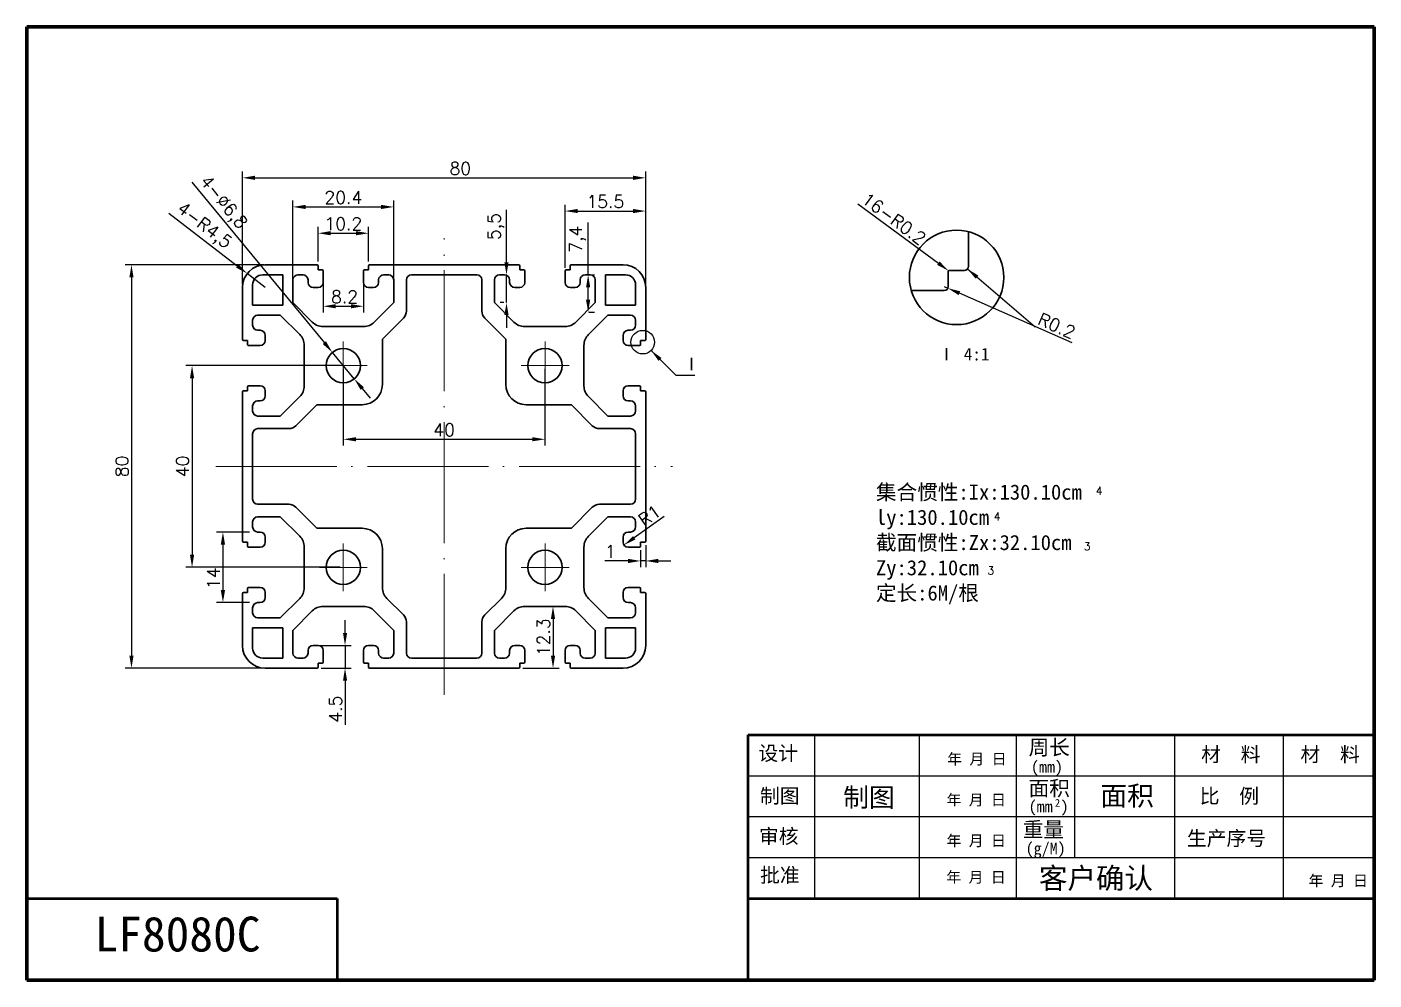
# Model space of a CAD drawing. Header units: millimetres. Extents: x 667 to 3290, y 428 to 2286.
# Drawn here: x 667.4 to 934.7, y 810.7 to 999.7 of the extents above; entities that cross this region are included whole.
import ezdxf

# ---------------------------------------------------------------- set-up
doc = ezdxf.new("R2010")
doc.units = ezdxf.units.MM
doc.linetypes.add('ACAD_ISO04W100', pattern=[30, 24, -3, 0, -3])
for name, color, linetype, lineweight in [('biaozhu', 7, 'Continuous', 15), ('shixian', 7, 'Continuous', 30), ('zhongxinxian', 240, 'ACAD_ISO04W100', 15), ('实体1', 5, 'Continuous', 50)]:
    doc.layers.add(name, color=color, linetype=linetype, lineweight=lineweight)
doc.layers.add('细线', color=100, linetype='Continuous')
doc.styles.get("Standard").update_dxf_attribs({"font": 'txt', "bigfont": 'gbcbig.shx'})
doc.styles.add('宋体', font='', dxfattribs={"height": 2.5})
doc.styles.add('文字', font='')
doc.styles.get('宋体').set_extended_font_data('SimSun')
doc.styles.get('文字').set_extended_font_data('KaiTi_GB2312')
doc.dimstyles.new('ISO-25', dxfattribs={"dimtxt": 2.5, "dimasz": 2.5, "dimexe": 1.25, "dimexo": 0.625, "dimtad": 1, "dimtxsty": 'Standard', "dimcen": 2.5, "dimadec": 0, "dimazin": 0, "dimtfac": 1, "dimtmove": 0, "dimatfit": 3, "dimfxl": 1, "dimarcsym": 0})
doc.dimstyles.new('副本', dxfattribs={"dimtxt": 2.5, "dimasz": 2.5, "dimexe": 1.25, "dimexo": 0.625, "dimtad": 1, "dimdec": 1, "dimtxsty": 'Standard', "dimcen": 2.5, "dimadec": 0, "dimazin": 0, "dimtfac": 1, "dimtdec": 1, "dimtmove": 0, "dimatfit": 3, "dimfxl": 1, "dimarcsym": 0})

# ---------------------------------------------------------------- blocks, each defined once
blk = doc.blocks.new('*D717')
at = {"layer": 'biaozhu', "color": 0, "lineweight": -2, "transparency": 16777216}
for p, q in [((700.08, 968.9), (726.37, 937.09)), ((732.3, 929.93), (727.96, 935.17)), ((733.89, 928), (735.48, 926.07))]:
    blk.add_line(p, q, dxfattribs=at)
at = {"layer": 'biaozhu', "color": 0, "transparency": 16777216}
for points in [[(726.69, 937.36), (726.05, 936.83), (727.96, 935.17)], [(734.21, 928.27), (733.57, 927.73), (732.3, 929.93)]]:
    blk.add_solid(points, dxfattribs=at)
at = {"layer": 'DEFPOINTS', "color": 0, "transparency": 16777216}
for p in [(727.96, 935.17), (732.3, 929.93)]:
    blk.add_point(p, dxfattribs=at)
at = {"layer": 'biaozhu', "color": 0, "lineweight": -3, "transparency": 16777216, "insert": (706.2, 964.77), "char_height": 2.5, "attachment_point": 5, "rotation": 309.5793}
blk.add_mtext('4-∅6,8', dxfattribs=at)
blk = doc.blocks.new('*D718')
at = {"layer": 'biaozhu', "color": 0, "lineweight": -2, "transparency": 16777216}
for p, q in [((726.13, 950.92), (726.13, 943.07)), ((734.13, 950.92), (734.13, 943.07)), ((728.63, 944.32), (731.63, 944.32))]:
    blk.add_line(p, q, dxfattribs=at)
at = {"layer": 'biaozhu', "color": 0, "transparency": 16777216}
for points in [[(728.63, 944.74), (728.63, 943.91), (726.13, 944.32)], [(731.63, 944.74), (731.63, 943.91), (734.13, 944.32)]]:
    blk.add_solid(points, dxfattribs=at)
at = {"layer": 'DEFPOINTS', "color": 0, "transparency": 16777216}
for p in [(726.13, 951.55), (734.13, 951.55), (734.13, 944.32)]:
    blk.add_point(p, dxfattribs=at)
at = {"layer": 'biaozhu', "color": 0, "lineweight": -3, "transparency": 16777216, "insert": (730.38, 946.2), "char_height": 2.5, "attachment_point": 5}
blk.add_mtext('8.2', dxfattribs=at)
blk = doc.blocks.new('*D719')
at = {"layer": 'biaozhu', "color": 0, "lineweight": -2, "transparency": 16777216}
for p, q in [((725.13, 953.17), (725.13, 960.05)), ((735.13, 953.17), (735.13, 960.05)), ((727.63, 958.8), (732.63, 958.8))]:
    blk.add_line(p, q, dxfattribs=at)
at = {"layer": 'biaozhu', "color": 0, "transparency": 16777216}
for points in [[(727.63, 959.22), (727.63, 958.39), (725.13, 958.8)], [(732.63, 959.22), (732.63, 958.39), (735.13, 958.8)]]:
    blk.add_solid(points, dxfattribs=at)
at = {"layer": 'DEFPOINTS', "color": 0, "transparency": 16777216}
for p in [(735.13, 958.8), (725.13, 952.55), (735.13, 952.55)]:
    blk.add_point(p, dxfattribs=at)
at = {"layer": 'biaozhu', "color": 0, "lineweight": -3, "transparency": 16777216, "insert": (730.13, 960.68), "char_height": 2.5, "attachment_point": 5}
blk.add_mtext('10.2', dxfattribs=at)
blk = doc.blocks.new('*D720')
at = {"layer": 'biaozhu', "color": 0, "lineweight": -2, "transparency": 16777216}
for p, q in [((710.13, 948.67), (710.13, 971.04)), ((790.13, 948.67), (790.13, 971.04)), ((712.63, 969.79), (787.63, 969.79))]:
    blk.add_line(p, q, dxfattribs=at)
at = {"layer": 'biaozhu', "color": 0, "transparency": 16777216}
for points in [[(712.63, 970.21), (712.63, 969.37), (710.13, 969.79)], [(787.63, 970.21), (787.63, 969.37), (790.13, 969.79)]]:
    blk.add_solid(points, dxfattribs=at)
at = {"layer": 'DEFPOINTS', "color": 0, "transparency": 16777216}
for p in [(790.13, 969.79), (710.13, 948.05), (790.13, 948.05)]:
    blk.add_point(p, dxfattribs=at)
at = {"layer": 'biaozhu', "color": 0, "lineweight": -3, "transparency": 16777216, "insert": (753.35, 971.66), "char_height": 2.5, "attachment_point": 5}
blk.add_mtext('80', dxfattribs=at)
blk = doc.blocks.new('*D721')
at = {"layer": 'biaozhu', "color": 0, "lineweight": -2, "transparency": 16777216}
for p, q in [((714.4, 952.55), (686.85, 952.55)), ((688.1, 950.05), (688.1, 875.05)), ((714.01, 872.55), (686.85, 872.55))]:
    blk.add_line(p, q, dxfattribs=at)
at = {"layer": 'biaozhu', "color": 0, "transparency": 16777216}
for points in [[(687.68, 950.05), (688.51, 950.05), (688.1, 952.55)], [(687.68, 875.05), (688.51, 875.05), (688.1, 872.55)]]:
    blk.add_solid(points, dxfattribs=at)
at = {"layer": 'DEFPOINTS', "color": 0, "transparency": 16777216}
for p in [(715.02, 952.55), (688.1, 872.55), (714.63, 872.55)]:
    blk.add_point(p, dxfattribs=at)
at = {"layer": 'biaozhu', "color": 0, "lineweight": -3, "transparency": 16777216, "insert": (686.22, 912.55), "char_height": 2.5, "attachment_point": 5, "rotation": 90}
blk.add_mtext('80', dxfattribs=at)
blk = doc.blocks.new('*D722')
at = {"layer": 'biaozhu', "color": 0, "lineweight": -2, "transparency": 16777216}
for p, q in [((695.51, 962.81), (709.09, 952.33)), ((714.63, 948.05), (711.07, 950.8))]:
    blk.add_line(p, q, dxfattribs=at)
at = {"layer": 'biaozhu', "color": 0, "transparency": 16777216}
blk.add_solid([(709.35, 952.66), (708.84, 952), (711.07, 950.8)], dxfattribs=at)
at = {"layer": 'DEFPOINTS', "color": 0, "transparency": 16777216}
for p in [(711.07, 950.8), (714.63, 948.05)]:
    blk.add_point(p, dxfattribs=at)
at = {"layer": 'biaozhu', "color": 0, "lineweight": -3, "transparency": 16777216, "insert": (702.39, 960.13), "char_height": 2.5, "attachment_point": 5, "rotation": 322.3223}
blk.add_mtext('4-R4,5', dxfattribs=at)
blk = doc.blocks.new('*D723')
at = {"layer": 'biaozhu', "color": 0, "lineweight": -2, "transparency": 16777216}
for p, q in [((720.13, 949.17), (720.13, 965.27)), ((740.13, 949.17), (740.13, 965.27)), ((722.63, 964.02), (737.63, 964.02))]:
    blk.add_line(p, q, dxfattribs=at)
at = {"layer": 'biaozhu', "color": 0, "transparency": 16777216}
for points in [[(722.63, 964.43), (722.63, 963.6), (720.13, 964.02)], [(737.63, 964.43), (737.63, 963.6), (740.13, 964.02)]]:
    blk.add_solid(points, dxfattribs=at)
at = {"layer": 'DEFPOINTS', "color": 0, "transparency": 16777216}
for p in [(740.13, 964.02), (720.13, 948.55), (740.13, 948.55)]:
    blk.add_point(p, dxfattribs=at)
at = {"layer": 'biaozhu', "color": 0, "lineweight": -3, "transparency": 16777216, "insert": (730.13, 965.89), "char_height": 2.5, "attachment_point": 5}
blk.add_mtext('20.4', dxfattribs=at)
blk = doc.blocks.new('*D724')
at = {"layer": 'biaozhu', "color": 0, "lineweight": -2, "transparency": 16777216}
for p, q in [((729.51, 932.55), (698.87, 932.55)), ((700.12, 930.05), (700.12, 895.05)), ((729.51, 892.55), (698.87, 892.55))]:
    blk.add_line(p, q, dxfattribs=at)
at = {"layer": 'biaozhu', "color": 0, "transparency": 16777216}
for points in [[(699.7, 930.05), (700.53, 930.05), (700.12, 932.55)], [(699.7, 895.05), (700.53, 895.05), (700.12, 892.55)]]:
    blk.add_solid(points, dxfattribs=at)
at = {"layer": 'DEFPOINTS', "color": 0, "transparency": 16777216}
for p in [(730.13, 932.55), (700.12, 892.55), (730.13, 892.55)]:
    blk.add_point(p, dxfattribs=at)
at = {"layer": 'biaozhu', "color": 0, "lineweight": -3, "transparency": 16777216, "insert": (698.24, 912.55), "char_height": 2.5, "attachment_point": 5, "rotation": 90}
blk.add_mtext('40', dxfattribs=at)
blk = doc.blocks.new('*D725')
at = {"layer": 'biaozhu', "color": 0, "lineweight": -2, "transparency": 16777216}
for p, q in [((762.51, 953.05), (762.51, 963.46)), ((762.01, 950.55), (761.26, 950.55)), ((762.51, 945.06), (762.51, 950.55)), ((762.01, 945.06), (761.26, 945.06)), ((762.51, 942.56), (762.51, 940.06))]:
    blk.add_line(p, q, dxfattribs=at)
at = {"layer": 'biaozhu', "color": 0, "transparency": 16777216}
for points in [[(762.09, 953.05), (762.92, 953.05), (762.51, 950.55)], [(762.09, 942.56), (762.92, 942.56), (762.51, 945.06)]]:
    blk.add_solid(points, dxfattribs=at)
at = {"layer": 'DEFPOINTS', "color": 0, "transparency": 16777216}
for p in [(762.63, 950.55), (762.51, 945.06), (762.63, 945.06)]:
    blk.add_point(p, dxfattribs=at)
at = {"layer": 'biaozhu', "color": 0, "lineweight": -3, "transparency": 16777216, "insert": (760.42, 960.13), "char_height": 2.5, "attachment_point": 5, "rotation": 90}
blk.add_mtext('5,5', dxfattribs=at)
blk = doc.blocks.new('*D726')
at = {"layer": 'biaozhu', "color": 0, "lineweight": -2, "transparency": 16777216}
for p, q in [((778.71, 950.55), (778.71, 960.96)), ((778.26, 950.55), (779.96, 950.55)), ((778.71, 945.62), (778.71, 948.05)), ((778.83, 943.12), (779.96, 943.12))]:
    blk.add_line(p, q, dxfattribs=at)
at = {"layer": 'biaozhu', "color": 0, "transparency": 16777216}
for points in [[(778.29, 948.05), (779.12, 948.05), (778.71, 950.55)], [(778.29, 945.62), (779.12, 945.62), (778.71, 943.12)]]:
    blk.add_solid(points, dxfattribs=at)
at = {"layer": 'DEFPOINTS', "color": 0, "transparency": 16777216}
for p in [(777.63, 950.55), (778.21, 943.12), (778.71, 943.12)]:
    blk.add_point(p, dxfattribs=at)
at = {"layer": 'biaozhu', "color": 0, "lineweight": -3, "transparency": 16777216, "insert": (776.62, 957.63), "char_height": 2.5, "attachment_point": 5, "rotation": 90}
blk.add_mtext('7,4', dxfattribs=at)
blk = doc.blocks.new('*D727')
at = {"layer": 'biaozhu', "color": 0, "lineweight": -2, "transparency": 16777216}
for p, q in [((730.13, 931.92), (730.13, 916.69)), ((770.13, 931.92), (770.13, 916.69)), ((732.63, 917.94), (767.63, 917.94))]:
    blk.add_line(p, q, dxfattribs=at)
at = {"layer": 'biaozhu', "color": 0, "transparency": 16777216}
for points in [[(732.63, 918.36), (732.63, 917.53), (730.13, 917.94)], [(767.63, 918.36), (767.63, 917.53), (770.13, 917.94)]]:
    blk.add_solid(points, dxfattribs=at)
at = {"layer": 'DEFPOINTS', "color": 0, "transparency": 16777216}
for p in [(730.13, 932.55), (770.13, 932.55), (770.13, 917.94)]:
    blk.add_point(p, dxfattribs=at)
at = {"layer": 'biaozhu', "color": 0, "lineweight": -3, "transparency": 16777216, "insert": (750.13, 919.82), "char_height": 2.5, "attachment_point": 5}
blk.add_mtext('40', dxfattribs=at)
blk = doc.blocks.new('*D728')
at = {"layer": 'biaozhu', "color": 0, "lineweight": -2, "transparency": 16777216}
for p, q in [((770.76, 884.8), (772.99, 884.8)), ((771.74, 882.3), (771.74, 875.05)), ((765.76, 872.55), (772.99, 872.55))]:
    blk.add_line(p, q, dxfattribs=at)
at = {"layer": 'biaozhu', "color": 0, "transparency": 16777216}
for points in [[(771.32, 882.3), (772.16, 882.3), (771.74, 884.8)], [(771.32, 875.05), (772.16, 875.05), (771.74, 872.55)]]:
    blk.add_solid(points, dxfattribs=at)
at = {"layer": 'DEFPOINTS', "color": 0, "transparency": 16777216}
for p in [(770.13, 884.8), (765.13, 872.55), (771.74, 872.55)]:
    blk.add_point(p, dxfattribs=at)
at = {"layer": 'biaozhu', "color": 0, "lineweight": -3, "transparency": 16777216, "insert": (769.86, 878.67), "char_height": 2.5, "attachment_point": 5, "rotation": 90}
blk.add_mtext('12.3', dxfattribs=at)
blk = doc.blocks.new('*D729')
at = {"layer": 'biaozhu', "color": 0, "lineweight": -2, "transparency": 16777216}
for p, q in [((730.47, 879.55), (730.47, 882.05)), ((724.76, 877.05), (731.72, 877.05)), ((730.47, 877.05), (730.47, 872.55)), ((725.76, 872.55), (731.72, 872.55)), ((730.47, 870.05), (730.47, 861.3))]:
    blk.add_line(p, q, dxfattribs=at)
at = {"layer": 'biaozhu', "color": 0, "transparency": 16777216}
for points in [[(730.06, 879.55), (730.89, 879.55), (730.47, 877.05)], [(730.06, 870.05), (730.89, 870.05), (730.47, 872.55)]]:
    blk.add_solid(points, dxfattribs=at)
at = {"layer": 'DEFPOINTS', "color": 0, "transparency": 16777216}
for p in [(724.13, 877.05), (725.13, 872.55), (730.47, 872.55)]:
    blk.add_point(p, dxfattribs=at)
at = {"layer": 'biaozhu', "color": 0, "lineweight": -3, "transparency": 16777216, "insert": (728.6, 864.42), "char_height": 2.5, "attachment_point": 5, "rotation": 90}
blk.add_mtext('4.5', dxfattribs=at)
blk = doc.blocks.new('*D730')
at = {"layer": 'biaozhu', "color": 0, "lineweight": -2, "transparency": 16777216}
for p, q in [((789.13, 895.92), (789.13, 892.57)), ((790.13, 896.92), (790.13, 892.57)), ((786.63, 893.82), (782.05, 893.82)), ((790.13, 893.82), (789.13, 893.82)), ((792.63, 893.82), (795.13, 893.82))]:
    blk.add_line(p, q, dxfattribs=at)
at = {"layer": 'biaozhu', "color": 0, "transparency": 16777216}
for points in [[(786.63, 894.23), (786.63, 893.4), (789.13, 893.82)], [(792.63, 894.23), (792.63, 893.4), (790.13, 893.82)]]:
    blk.add_solid(points, dxfattribs=at)
at = {"layer": 'DEFPOINTS', "color": 0, "transparency": 16777216}
for p in [(789.13, 896.55), (790.13, 897.55), (789.13, 893.82)]:
    blk.add_point(p, dxfattribs=at)
at = {"layer": 'biaozhu', "color": 0, "lineweight": -3, "transparency": 16777216, "insert": (783.09, 895.69), "char_height": 2.5, "attachment_point": 5}
blk.add_mtext('1', dxfattribs=at)
blk = doc.blocks.new('*D731')
at = {"layer": 'biaozhu', "color": 0, "lineweight": -2, "transparency": 16777216}
for p, q in [((711.51, 899.55), (704.99, 899.55)), ((706.24, 897.05), (706.24, 888.05)), ((711.51, 885.55), (704.99, 885.55))]:
    blk.add_line(p, q, dxfattribs=at)
at = {"layer": 'biaozhu', "color": 0, "transparency": 16777216}
for points in [[(705.82, 897.05), (706.66, 897.05), (706.24, 899.55)], [(705.82, 888.05), (706.66, 888.05), (706.24, 885.55)]]:
    blk.add_solid(points, dxfattribs=at)
at = {"layer": 'DEFPOINTS', "color": 0, "transparency": 16777216}
for p in [(712.13, 899.55), (706.24, 885.55), (712.13, 885.55)]:
    blk.add_point(p, dxfattribs=at)
at = {"layer": 'biaozhu', "color": 0, "lineweight": -3, "transparency": 16777216, "insert": (704.37, 890.39), "char_height": 2.5, "attachment_point": 5, "rotation": 90}
blk.add_mtext('14', dxfattribs=at)
blk = doc.blocks.new('*D904')
at = {"layer": 'biaozhu', "color": 0, "lineweight": -2, "transparency": 16777216}
for p, q in [((849.36, 948.23), (850.09, 947.91)), ((874.73, 937.05), (852.38, 946.9))]:
    blk.add_line(p, q, dxfattribs=at)
at = {"layer": 'biaozhu', "color": 0, "transparency": 16777216}
blk.add_solid([(852.55, 947.28), (852.21, 946.52), (850.09, 947.91)], dxfattribs=at)
at = {"layer": 'DEFPOINTS', "color": 0, "transparency": 16777216}
for p in [(849.36, 948.23), (850.09, 947.91)]:
    blk.add_point(p, dxfattribs=at)
at = {"layer": 'biaozhu', "color": 0, "transparency": 16777216, "insert": (871.68, 940.45), "char_height": 2.5, "attachment_point": 5, "rotation": 336.222}
blk.add_mtext('R0.2', dxfattribs=at)
blk = doc.blocks.new('*D732')
at = {"layer": 'biaozhu', "color": 0, "lineweight": -2, "transparency": 16777216}
for p, q in [((832.22, 964.65), (848.2, 952.85)), ((850.29, 951.31), (850.21, 951.37))]:
    blk.add_line(p, q, dxfattribs=at)
at = {"layer": 'biaozhu', "color": 0, "transparency": 16777216}
blk.add_solid([(848.45, 953.19), (847.96, 952.52), (850.21, 951.37)], dxfattribs=at)
at = {"layer": 'DEFPOINTS', "color": 0, "transparency": 16777216}
for p in [(850.21, 951.37), (850.29, 951.31)]:
    blk.add_point(p, dxfattribs=at)
at = {"layer": 'biaozhu', "color": 0, "transparency": 16777216, "insert": (839.37, 961.7), "char_height": 2.5, "attachment_point": 5, "rotation": 323.5743}
blk.add_mtext('16-R0.2', dxfattribs=at)
blk = doc.blocks.new('*D905')
at = {"layer": 'biaozhu', "color": 0, "lineweight": -2, "transparency": 16777216}
blk.add_line((793.82, 902.6), (787.86, 898.41), dxfattribs=at)
at = {"layer": 'biaozhu', "color": 0, "transparency": 16777216}
blk.add_solid([(787.62, 898.75), (788.1, 898.07), (785.81, 896.97)], dxfattribs=at)
at = {"layer": 'DEFPOINTS', "color": 0, "transparency": 16777216}
for p in [(785.81, 896.97), (786.63, 897.55)]:
    blk.add_point(p, dxfattribs=at)
at = {"layer": 'biaozhu', "color": 0, "transparency": 16777216, "insert": (790.87, 902.82), "char_height": 2.5, "attachment_point": 5, "rotation": 35.1193}
blk.add_mtext('R1', dxfattribs=at)
blk = doc.blocks.new('*D906')
at = {"layer": 'biaozhu', "color": 0, "lineweight": -2, "transparency": 16777216}
for p, q in [((774.13, 951.97), (774.13, 964.45)), ((776.63, 963.2), (787.63, 963.2)), ((790.13, 948.67), (790.13, 964.45))]:
    blk.add_line(p, q, dxfattribs=at)
at = {"layer": 'biaozhu', "color": 0, "transparency": 16777216}
for points in [[(776.63, 963.62), (776.63, 962.79), (774.13, 963.2)], [(787.63, 963.62), (787.63, 962.79), (790.13, 963.2)]]:
    blk.add_solid(points, dxfattribs=at)
at = {"layer": 'DEFPOINTS', "color": 0, "transparency": 16777216}
for p in [(790.13, 963.2), (774.13, 951.35), (790.13, 948.05)]:
    blk.add_point(p, dxfattribs=at)
at = {"layer": 'biaozhu', "color": 0, "lineweight": -3, "transparency": 16777216, "insert": (782.13, 965.08), "char_height": 2.5, "attachment_point": 5}
blk.add_mtext('15.5', dxfattribs=at)

msp = doc.modelspace()

# ---------------------------------------------------------------- linework, layer by layer
at = {"layer": 'shixian', "color": 7}
for p, q in [((854.162, 959.114), (854.162, 952.231)), ((724.931, 952.547), (714.631, 952.547)), ((725.131, 951.547), (725.131, 952.347)), ((735.131, 951.547), (735.131, 952.347)), ((764.931, 952.547), (735.331, 952.547)), ((765.131, 951.547), (765.131, 952.347)), ((775.131, 951.547), (775.131, 952.347)), ((775.331, 952.547), (785.631, 952.547)), ((714.131, 950.547), (718.131, 950.547)), ((718.131, 950.547), (718.131, 944.547)), ((720.131, 945.061), (720.131, 949.547)), ((721.131, 950.547), (722.131, 950.547)), ((723.131, 949.547), (723.131, 949.047)), ((725.931, 951.547), (725.131, 951.547)), ((726.131, 949.047), (726.131, 951.347)), ((734.131, 951.347), (734.131, 949.047)), ((734.331, 951.547), (735.131, 951.547)), ((737.131, 949.047), (737.131, 949.547)), ((738.131, 950.547), (739.131, 950.547)), ((740.131, 949.547), (740.131, 945.061)), ((742.645, 943.38), (742.645, 949.547)), ((743.645, 950.547), (756.618, 950.547)), ((757.618, 949.547), (757.618, 943.38)), ((760.131, 949.547), (760.131, 945.061)), ((762.131, 950.547), (761.131, 950.547)), ((763.131, 949.047), (763.131, 949.547)), ((765.931, 951.547), (765.131, 951.547)), ((766.131, 951.347), (766.131, 949.047)), ((774.131, 949.047), (774.131, 951.347)), ((774.331, 951.547), (775.131, 951.547)), ((777.131, 949.547), (777.131, 949.047)), ((779.131, 950.547), (778.131, 950.547)), ((780.131, 945.061), (780.131, 949.547)), ((782.131, 944.547), (782.131, 950.547)), ((782.131, 950.547), (786.131, 950.547)), ((850.162, 951.231), (850.162, 948.231)), ((853.362, 951.431), (850.362, 951.431)), ((710.131, 948.047), (710.131, 937.747)), ((712.131, 944.547), (712.131, 948.547)), ((724.131, 948.047), (725.131, 948.047)), ((735.131, 948.047), (736.131, 948.047)), ((765.131, 948.047), (764.131, 948.047)), ((776.131, 948.047), (775.131, 948.047)), ((788.131, 948.547), (788.131, 944.547)), ((790.131, 948.047), (790.131, 937.747)), ((849.362, 947.431), (842.827, 947.431)), ((718.131, 944.547), (712.131, 944.547)), ((723.981, 941.183), (720.131, 945.061)), ((740.131, 945.061), (736.281, 941.183)), ((760.131, 945.061), (763.981, 941.183)), ((776.281, 941.183), (780.131, 945.061)), ((788.131, 944.547), (782.131, 944.547)), ((712.131, 940.547), (712.131, 941.547)), ((713.131, 942.547), (717.618, 942.547)), ((717.618, 942.547), (721.495, 938.697)), ((737.881, 937.817), (742.054, 941.961)), ((758.208, 941.961), (762.381, 937.817)), ((782.645, 942.547), (778.767, 938.697)), ((787.131, 942.547), (782.645, 942.547)), ((788.131, 940.547), (788.131, 941.547)), ((713.631, 939.547), (713.131, 939.547)), ((714.631, 937.547), (714.631, 938.547)), ((734.152, 940.297), (726.11, 940.297)), ((766.11, 940.297), (774.152, 940.297)), ((785.631, 937.547), (785.631, 938.547)), ((786.631, 939.547), (787.131, 939.547)), ((710.331, 937.547), (711.131, 937.547)), ((711.131, 937.547), (711.131, 936.747)), ((711.331, 936.547), (713.631, 936.547)), ((722.381, 936.568), (722.381, 928.526)), ((737.881, 928.797), (737.881, 937.817)), ((762.381, 937.817), (762.381, 928.797)), ((777.881, 936.568), (777.881, 928.526)), ((788.931, 936.547), (786.631, 936.547)), ((789.131, 937.547), (789.131, 936.747)), ((789.931, 937.547), (789.131, 937.547)), ((710.331, 927.547), (711.131, 927.547)), ((711.131, 927.547), (711.131, 928.347)), ((713.631, 928.547), (711.331, 928.547)), ((714.631, 926.547), (714.631, 927.547)), ((785.631, 926.547), (785.631, 927.547)), ((786.631, 928.547), (788.931, 928.547)), ((789.131, 927.547), (789.131, 928.347)), ((789.931, 927.547), (789.131, 927.547)), ((710.131, 927.347), (710.131, 897.747)), ((713.131, 925.547), (713.631, 925.547)), ((721.495, 926.398), (717.618, 922.547)), ((778.767, 926.398), (782.645, 922.547)), ((787.131, 925.547), (786.631, 925.547)), ((790.131, 927.347), (790.131, 897.747)), ((712.131, 923.547), (712.131, 924.547)), ((717.618, 922.547), (713.131, 922.547)), ((720.731, 920.638), (724.861, 924.797)), ((724.861, 924.797), (733.881, 924.797)), ((766.381, 924.797), (775.401, 924.797)), ((775.401, 924.797), (779.531, 920.638)), ((782.645, 922.547), (787.131, 922.547)), ((788.131, 923.547), (788.131, 924.547)), ((713.131, 920.047), (719.312, 920.047)), ((780.95, 920.047), (787.131, 920.047)), ((712.131, 906.047), (712.131, 919.047)), ((788.131, 919.047), (788.131, 906.047)), ((719.312, 905.047), (713.131, 905.047)), ((724.861, 900.297), (720.731, 904.457)), ((779.531, 904.457), (775.401, 900.297)), ((787.131, 905.047), (780.95, 905.047)), ((712.131, 901.547), (712.131, 900.547)), ((713.131, 902.547), (717.618, 902.547)), ((717.618, 902.547), (721.495, 898.697)), ((782.645, 902.547), (778.767, 898.697)), ((787.131, 902.547), (782.645, 902.547)), ((788.131, 900.547), (788.131, 901.547)), ((713.631, 899.547), (713.131, 899.547)), ((714.631, 897.547), (714.631, 898.547)), ((733.881, 900.297), (724.861, 900.297)), ((775.401, 900.297), (766.381, 900.297)), ((785.631, 897.547), (785.631, 898.547)), ((786.631, 899.547), (787.131, 899.547)), ((710.331, 897.547), (711.131, 897.547)), ((711.131, 897.547), (711.131, 896.747)), ((711.331, 896.547), (713.631, 896.547)), ((722.381, 896.568), (722.381, 888.526)), ((737.881, 888.526), (737.881, 896.297)), ((762.381, 896.297), (762.381, 888.526)), ((777.881, 896.568), (777.881, 888.526)), ((788.931, 896.547), (786.631, 896.547)), ((789.131, 897.547), (789.131, 896.747)), ((789.931, 897.547), (789.131, 897.547)), ((710.331, 887.547), (711.131, 887.547)), ((711.131, 887.547), (711.131, 888.347)), ((713.631, 888.547), (711.331, 888.547)), ((714.631, 886.547), (714.631, 887.547)), ((785.631, 886.547), (785.631, 887.547)), ((786.631, 888.547), (788.931, 888.547)), ((789.131, 887.547), (789.131, 888.347)), ((789.931, 887.547), (789.131, 887.547)), ((710.131, 887.347), (710.131, 877.047)), ((713.131, 885.547), (713.631, 885.547)), ((721.495, 886.398), (717.618, 882.547)), ((726.11, 884.797), (734.152, 884.797)), ((742.054, 883.134), (738.767, 886.398)), ((761.495, 886.398), (758.208, 883.134)), ((774.152, 884.797), (766.11, 884.797)), ((778.767, 886.398), (782.645, 882.547)), ((787.131, 885.547), (786.631, 885.547)), ((790.131, 887.347), (790.131, 877.047)), ((712.131, 883.547), (712.131, 884.547)), ((717.618, 882.547), (713.131, 882.547)), ((720.131, 880.034), (723.981, 883.911)), ((740.131, 880.034), (736.281, 883.911)), ((760.131, 880.034), (763.981, 883.911)), ((780.131, 880.034), (776.281, 883.911)), ((782.645, 882.547), (787.131, 882.547)), ((788.131, 883.547), (788.131, 884.547)), ((712.131, 880.547), (718.131, 880.547)), ((712.131, 876.547), (712.131, 880.547)), ((718.131, 880.547), (718.131, 874.547)), ((720.131, 880.034), (720.131, 875.547)), ((740.131, 875.547), (740.131, 880.034)), ((742.645, 875.547), (742.645, 881.715)), ((757.618, 881.715), (757.618, 875.547)), ((760.131, 875.547), (760.131, 880.034)), ((780.131, 880.034), (780.131, 875.547)), ((782.131, 880.547), (788.131, 880.547)), ((782.131, 874.547), (782.131, 880.547)), ((788.131, 880.547), (788.131, 876.547)), ((724.131, 877.047), (725.131, 877.047)), ((735.131, 877.047), (736.131, 877.047)), ((765.131, 877.047), (764.131, 877.047)), ((776.131, 877.047), (775.131, 877.047)), ((718.131, 874.547), (714.131, 874.547)), ((721.131, 874.547), (722.131, 874.547)), ((723.131, 875.547), (723.131, 876.047)), ((726.131, 876.047), (726.131, 873.747)), ((734.131, 873.747), (734.131, 876.047)), ((737.131, 876.047), (737.131, 875.547)), ((738.131, 874.547), (739.131, 874.547)), ((756.618, 874.547), (743.645, 874.547)), ((762.131, 874.547), (761.131, 874.547)), ((763.131, 876.047), (763.131, 875.547)), ((766.131, 873.747), (766.131, 876.047)), ((774.131, 876.047), (774.131, 873.747)), ((777.131, 875.547), (777.131, 876.047)), ((779.131, 874.547), (778.131, 874.547)), ((786.131, 874.547), (782.131, 874.547)), ((724.931, 872.547), (714.631, 872.547)), ((725.931, 873.547), (725.131, 873.547)), ((725.131, 873.547), (725.131, 872.747)), ((734.331, 873.547), (735.131, 873.547)), ((735.131, 873.547), (735.131, 872.747)), ((764.931, 872.547), (735.331, 872.547)), ((765.931, 873.547), (765.131, 873.547)), ((765.131, 873.547), (765.131, 872.747)), ((774.331, 873.547), (775.131, 873.547)), ((775.131, 873.547), (775.131, 872.747)), ((775.331, 872.547), (785.631, 872.547))]:
    msp.add_line(p, q, dxfattribs=at)
for centre, radius in [((851.823, 950.043), 9.367), ((730.131, 932.547), 3.4), ((770.131, 932.547), 3.4), ((730.131, 892.547), 3.4), ((770.131, 892.547), 3.4)]:
    msp.add_circle(centre, radius, dxfattribs=at)
for centre, radius, start, end in [((714.631, 948.047), 4.5, 90, 180), ((724.931, 952.347), 0.2, 0, 90), ((735.331, 952.347), 0.2, 90, 180), ((764.931, 952.347), 0.2, 0, 90), ((775.331, 952.347), 0.2, 90, 180), ((785.631, 948.047), 4.5, 0, 90), ((853.362, 952.231), 0.8, 270, 0), ((714.131, 948.547), 2, 90, 180), ((721.131, 949.547), 1, 90, 180), ((722.131, 949.547), 1, 0, 90), ((724.131, 949.047), 1, 180, 270), ((725.131, 949.047), 1, 270, 0), ((725.931, 951.347), 0.2, 0, 90), ((734.331, 951.347), 0.2, 90, 180), ((735.131, 949.047), 1, 180, 270), ((736.131, 949.047), 1, 270, 0), ((738.131, 949.547), 1, 90, 180), ((739.131, 949.547), 1, 0, 90), ((743.645, 949.547), 1, 90, 180), ((756.618, 949.547), 1, 0, 90), ((761.131, 949.547), 1, 90, 180), ((762.131, 949.547), 1, 0, 90), ((764.131, 949.047), 1, 180, 270), ((765.131, 949.047), 1, 270, 0), ((765.931, 951.347), 0.2, 0, 90), ((774.331, 951.347), 0.2, 90, 180), ((775.131, 949.047), 1, 180, 270), ((776.131, 949.047), 1, 270, 0), ((778.131, 949.547), 1, 90, 180), ((779.131, 949.547), 1, 0, 90), ((786.131, 948.547), 2, 0, 90), ((850.362, 951.231), 0.2, 90, 180), ((849.362, 948.231), 0.8, 270, 360), ((713.131, 941.547), 1, 90, 180), ((726.11, 943.297), 3, 224.8, 270), ((734.152, 943.297), 3, 270, 315.2), ((740.645, 943.38), 2, 314.8, 0), ((759.618, 943.38), 2, 180, 225.2), ((766.11, 943.297), 3, 224.8, 270), ((774.152, 943.297), 3, 270, 315.2), ((787.131, 941.547), 1, 0, 90), ((713.131, 940.547), 1, 180, 270), ((713.631, 938.547), 1, 0, 90), ((719.381, 936.568), 3, 0, 45.2), ((780.881, 936.568), 3, 134.8, 180), ((786.631, 938.547), 1, 90, 180), ((787.131, 940.547), 1, 270, 0), ((710.331, 937.747), 0.2, 180, 270), ((711.331, 936.747), 0.2, 180, 270), ((713.631, 937.547), 1, 270, 0), ((786.631, 937.547), 1, 180, 270), ((788.931, 936.747), 0.2, 270, 360), ((789.931, 937.747), 0.2, 270, 0), ((710.331, 927.347), 0.2, 90, 180), ((711.331, 928.347), 0.2, 90, 180), ((713.631, 927.547), 1, 0, 90), ((719.381, 928.526), 3, 314.8, 0), ((733.881, 928.797), 4, 270, 0), ((766.381, 928.797), 4, 180, 270), ((780.881, 928.526), 3, 180, 225.2), ((786.631, 927.547), 1, 90, 180), ((788.931, 928.347), 0.2, 0, 90), ((789.931, 927.347), 0.2, 0, 90), ((713.131, 924.547), 1, 90, 180), ((713.631, 926.547), 1, 270, 0), ((786.631, 926.547), 1, 180, 270), ((787.131, 924.547), 1, 0, 90), ((713.131, 923.547), 1, 180, 270), ((787.131, 923.547), 1, 270, 0), ((713.131, 919.047), 1, 90, 180), ((719.312, 922.047), 2, 270, 315.2), ((780.95, 922.047), 2, 224.8, 270), ((787.131, 919.047), 1, 0, 90), ((713.131, 906.047), 1, 180, 270), ((719.312, 903.047), 2, 44.8, 90), ((780.95, 903.047), 2, 90, 135.2), ((787.131, 906.047), 1, 270, 0), ((713.131, 901.547), 1, 90, 180), ((787.131, 901.547), 1, 0, 90), ((713.131, 900.547), 1, 180, 270), ((713.631, 898.547), 1, 0, 90), ((719.381, 896.568), 3, 0, 45.2), ((733.881, 896.297), 4, 0, 90), ((766.381, 896.297), 4, 90, 180), ((780.881, 896.568), 3, 134.8, 180), ((786.631, 898.547), 1, 90, 180), ((787.131, 900.547), 1, 270, 0), ((710.331, 897.747), 0.2, 180, 270), ((711.331, 896.747), 0.2, 180, 270), ((713.631, 897.547), 1, 270, 0), ((786.631, 897.547), 1, 180, 270), ((788.931, 896.747), 0.2, 270, 360), ((789.931, 897.747), 0.2, 270, 0), ((710.331, 887.347), 0.2, 90, 180), ((711.331, 888.347), 0.2, 90, 180), ((713.631, 887.547), 1, 0, 90), ((719.381, 888.526), 3, 314.8, 0), ((740.881, 888.526), 3, 180, 225.2), ((759.381, 888.526), 3, 314.8, 0), ((780.881, 888.526), 3, 180, 225.2), ((786.631, 887.547), 1, 90, 180), ((788.931, 888.347), 0.2, 0, 90), ((789.931, 887.347), 0.2, 0, 90), ((713.131, 884.547), 1, 90, 180), ((713.631, 886.547), 1, 270, 0), ((726.11, 881.797), 3, 90, 135.2), ((734.152, 881.797), 3, 44.8, 90), ((766.11, 881.797), 3, 90, 135.2), ((774.152, 881.797), 3, 44.8, 90), ((786.631, 886.547), 1, 180, 270), ((787.131, 884.547), 1, 0, 90), ((713.131, 883.547), 1, 180, 270), ((740.645, 881.715), 2, 0, 45.2), ((759.618, 881.715), 2, 134.8, 180), ((787.131, 883.547), 1, 270, 0), ((714.631, 877.047), 4.5, 180, 270), ((724.131, 876.047), 1, 90, 180), ((725.131, 876.047), 1, 0, 90), ((735.131, 876.047), 1, 90, 180), ((736.131, 876.047), 1, 0, 90), ((764.131, 876.047), 1, 90, 180), ((765.131, 876.047), 1, 0, 90), ((775.131, 876.047), 1, 90, 180), ((776.131, 876.047), 1, 0, 90), ((785.631, 877.047), 4.5, 270, 0), ((714.131, 876.547), 2, 180, 270), ((721.131, 875.547), 1, 180, 270), ((722.131, 875.547), 1, 270, 0), ((738.131, 875.547), 1, 180, 270), ((739.131, 875.547), 1, 270, 0), ((743.645, 875.547), 1, 180, 270), ((756.618, 875.547), 1, 270, 0), ((761.131, 875.547), 1, 180, 270), ((762.131, 875.547), 1, 270, 0), ((778.131, 875.547), 1, 180, 270), ((779.131, 875.547), 1, 270, 0), ((786.131, 876.547), 2, 270, 0), ((724.931, 872.747), 0.2, 270, 0), ((725.931, 873.747), 0.2, 270, 0), ((734.331, 873.747), 0.2, 180, 270), ((735.331, 872.747), 0.2, 180, 270), ((764.931, 872.747), 0.2, 270, 0), ((765.931, 873.747), 0.2, 270, 0), ((774.331, 873.747), 0.2, 180, 270), ((775.331, 872.747), 0.2, 180, 270)]:
    msp.add_arc(centre, radius, start, end, dxfattribs=at)
at = {"layer": 'zhongxinxian', "color": 7}
for p, q in [((750.131, 867.255), (750.131, 957.84)), ((730.131, 927.792), (730.131, 937.302)), ((770.185, 927.792), (770.185, 937.302)), ((725.376, 932.547), (734.886, 932.547)), ((765.43, 932.547), (774.94, 932.547)), ((704.839, 912.547), (795.423, 912.547)), ((730.131, 887.792), (730.131, 897.302)), ((770.185, 887.792), (770.185, 897.302)), ((725.376, 892.547), (734.886, 892.547)), ((765.43, 892.547), (774.94, 892.547))]:
    msp.add_line(p, q, dxfattribs=at)
at = {"layer": '实体1', "lineweight": 70}
for p, q in [((934.654, 999.707), (667.354, 999.707)), ((667.354, 999.707), (667.354, 810.707)), ((934.654, 810.707), (934.654, 999.707)), ((667.354, 810.707), (934.654, 810.707))]:
    msp.add_line(p, q, dxfattribs=at)
at = {"layer": '实体1'}
for p, q in [((918.454, 999.707), (894.154, 999.707)), ((810.493, 859.307), (934.654, 859.307)), ((810.493, 810.707), (810.493, 859.307)), ((667.354, 826.907), (728.901, 826.907)), ((728.901, 826.907), (728.901, 810.707)), ((810.493, 826.907), (821.254, 826.907)), ((821.254, 826.907), (934.654, 826.907))]:
    msp.add_line(p, q, dxfattribs=at)
at = {"layer": '细线', "color": 5}
for p, q in [((823.698, 826.907), (823.698, 859.307)), ((844.428, 826.907), (844.428, 859.307)), ((863.715, 826.907), (863.715, 859.307)), ((875.293, 835.007), (875.293, 859.307)), ((895.127, 826.907), (895.127, 859.307)), ((916.654, 826.907), (916.654, 859.307)), ((810.493, 851.207), (934.654, 851.207)), ((810.493, 843.107), (934.654, 843.107)), ((810.493, 835.007), (934.654, 835.007))]:
    msp.add_line(p, q, dxfattribs=at)
at = {"layer": '细线', "color": 7}
msp.add_circle((789.546, 937.2), 2.342, dxfattribs=at)

# ---------------------------------------------------------------- texts
at = {"color": 7, "attachment_point": 1}
for s, insert, char_height, width in [('{\\fSimHei|b0|i0|c134|p2;集合惯性:Ix:130.10cm ly:130.10cm\\P截面惯性:Zx:32.10cm Zy:32.10cm\\P定长:6M/根}', (835.814, 908.972), 3, 49.8852), ('4', (879.422, 908.49), 1.56, 6.46272), ('4', (859.177, 903.411), 1.56, 6.46272), ('3', (877.068, 897.485), 1.56, 6.46272), ('3', (857.953, 892.688), 1.56, 6.46272)]:
    msp.add_mtext(s, dxfattribs=dict(at, insert=insert, char_height=char_height, width=width))
at = {"layer": 'shixian', "color": 7, "char_height": 2.5, "attachment_point": 1}
for s, insert, width in [('{\\fFangSong_GB2312|b0|i0|c134|p49;Ⅰ 4:1 }', (848.126, 936.066), 20.23333), ('{\\fFangSong_GB2312|b0|i0|c134|p49;Ⅰ}', (797.49, 934.121), 2.57341)]:
    msp.add_mtext(s, dxfattribs=dict(at, insert=insert, width=width))
at = {"layer": '实体1'}
for s, height, style, p in [('周长', 2.9952, '宋体', (866.11, 855.344)), ('设计', 2.88, '宋体', (812.494, 854.247)), ('年 月 日', 2.16, '宋体', (849.959, 853.464)), ('材  料', 2.88, '宋体', (900.336, 854.024)), ('材  料', 2.88, '宋体', (920.055, 854.024)), ('(mm)', 2.34, '文字', (866.561, 851.807)), ('面积', 2.9952, '宋体', (866.11, 847.244)), ('制图', 2.88, '宋体', (812.8, 845.78)), ('制图', 3.744, '宋体', (829.318, 845.064)), ('年 月 日', 2.16, '宋体', (849.825, 845.364)), ('面积', 3.8938, '宋体', (880.341, 845.287)), ('比  例', 2.88, '宋体', (900.059, 845.746)), ('(mm )', 2.34, '文字', (866.098, 843.943)), ('2', 1.544, '文字', (871.312, 845.064)), ('重量', 2.9952, '宋体', (864.961, 839.065)), ('审核', 2.88, '宋体', (812.609, 837.787)), ('年 月 日', 2.16, '宋体', (849.825, 837.264)), ('生产序号', 2.88, '宋体', (897.514, 837.375)), ('(g/M)', 2.34, '文字', (865.508, 835.64)), ('批准', 2.88, '宋体', (812.819, 830.072)), ('年 月 日', 2.16, '宋体', (849.785, 830.029)), ('客户确认', 4.1472, '宋体', (868.155, 828.836)), ('年 月 日', 2.16, '宋体', (921.655, 829.33))]:
    msp.add_text(s, height=height, dxfattribs=dict(at, style=style)).set_placement(p)
at = {"layer": '实体1', "color": 7, "style": '宋体'}
msp.add_text('LF8080C', height=6.912, dxfattribs=at).set_placement((680.77, 816.37))

# ---------------------------------------------------------------- dimensions: what is measured, and where the dimension line sits
at = {"layer": 'biaozhu', "color": 7, "lineweight": -3}
dim = msp.add_linear_dim(base=(790.131, 969.79), p1=(710.131, 948.047), p2=(790.131, 948.047), dimstyle='ISO-25', dxfattribs=at)
dim.commit()
dim.dimension.update_dxf_attribs({"geometry": '*D720', "text_midpoint": (753.35, 969.79), "dimtype": 160})
dim = msp.add_diameter_dim_2p(p1=(732.297, 929.927), p2=(727.965, 935.168), text='4-<>', dimstyle='ISO-25', dxfattribs=at)
dim.commit()
dim.dimension.update_dxf_attribs({"geometry": '*D717', "text_midpoint": (704.59, 963.444), "dimtype": 163})
for base, p1, p2, text, picture, middle in [((740.131, 964.017), (720.131, 948.547), (740.131, 948.547), '20.4', '*D723', (730.131, 965.892)), ((790.131, 963.202), (774.131, 951.347), (790.131, 948.047), '15.5', '*D906', (782.131, 965.077)), ((735.131, 958.802), (725.131, 952.547), (735.131, 952.547), '10.2', '*D719', (730.131, 960.677))]:
    dim = msp.add_linear_dim(base=base, p1=p1, p2=p2, text=text, dimstyle='ISO-25', dxfattribs=at)
    dim.commit()
    dim.dimension.update_dxf_attribs({"geometry": picture, "text_midpoint": middle})
at = {"layer": 'biaozhu', "color": 7}
for center, mpoint, text, picture, middle in [((850.295, 951.307), (850.214, 951.366), '16-R0.2', '*D732', (838.255, 960.192)), ((849.362, 948.231), (850.094, 947.909), 'R0.2', '*D904', (870.92, 938.733))]:
    dim = msp.add_radius_dim(center=center, mpoint=mpoint, text=text, dimstyle='ISO-25', dxfattribs=at)
    dim.commit()
    dim.dimension.update_dxf_attribs({"geometry": picture, "text_midpoint": middle, "dimtype": 164})
at = {"layer": 'biaozhu', "color": 7, "lineweight": -3}
dim = msp.add_radius_dim(center=(714.631, 948.047), mpoint=(711.069, 950.798), text='4-<>', dimstyle='ISO-25', dxfattribs=at)
dim.commit()
dim.dimension.update_dxf_attribs({"geometry": '*D722', "text_midpoint": (701.12, 958.481), "dimtype": 164})
for base, p1, p2, dimstyle, picture, middle in [((762.508, 945.061), (762.631, 950.547), (762.631, 945.061), '副本', '*D725', (762.508, 960.131)), ((778.707, 943.122), (777.631, 950.547), (778.206, 943.122), '副本', '*D726', (778.707, 957.631)), ((706.241, 885.547), (712.131, 899.547), (712.131, 885.547), 'ISO-25', '*D731', (706.241, 890.391))]:
    dim = msp.add_linear_dim(base=base, p1=p1, p2=p2, angle=90, dimstyle=dimstyle, dxfattribs=at)
    dim.commit()
    dim.dimension.update_dxf_attribs({"geometry": picture, "text_midpoint": middle, "dimtype": 160})
for base, p1, p2, picture, middle in [((688.096, 872.547), (715.021, 952.547), (714.631, 872.547), '*D721', (686.221, 912.547)), ((700.117, 892.547), (730.131, 932.547), (730.131, 892.547), '*D724', (698.242, 912.547))]:
    dim = msp.add_linear_dim(base=base, p1=p1, p2=p2, angle=90, dimstyle='ISO-25', dxfattribs=at)
    dim.commit()
    dim.dimension.update_dxf_attribs({"geometry": picture, "text_midpoint": middle})
dim = msp.add_linear_dim(base=(734.131, 944.323), p1=(726.131, 951.547), p2=(734.131, 951.547), text='8.2', dimstyle='ISO-25', dxfattribs=at)
dim.commit()
dim.dimension.update_dxf_attribs({"geometry": '*D718', "text_midpoint": (730.38, 944.323), "dimtype": 160})
for base, p1, p2, picture, middle in [((770.131, 917.943), (730.131, 932.547), (770.131, 932.547), '*D727', (750.131, 919.818)), ((789.131, 893.815), (790.131, 897.547), (789.131, 896.547), '*D730', (783.089, 895.69))]:
    dim = msp.add_linear_dim(base=base, p1=p1, p2=p2, dimstyle='ISO-25', dxfattribs=at)
    dim.commit()
    dim.dimension.update_dxf_attribs({"geometry": picture, "text_midpoint": middle})
at = {"layer": 'biaozhu', "color": 7}
dim = msp.add_radius_dim(center=(786.631, 897.547), mpoint=(785.813, 896.972), dimstyle='ISO-25', override={"dimtmove": 1}, dxfattribs=at)
dim.commit()
dim.dimension.update_dxf_attribs({"geometry": '*D905', "text_midpoint": (791.948, 901.287), "dimtype": 164})
at = {"layer": 'biaozhu', "color": 7, "lineweight": -3}
for base, p1, p2, text, dimstyle, picture, middle in [((771.74, 872.547), (770.131, 884.797), (765.131, 872.547), '12.3', 'ISO-25', '*D728', (769.865, 878.672)), ((730.475, 872.547), (724.131, 877.047), (725.131, 872.547), '4.5', '副本', '*D729', (728.6, 864.422))]:
    dim = msp.add_linear_dim(base=base, p1=p1, p2=p2, angle=90, text=text, dimstyle=dimstyle, dxfattribs=at)
    dim.commit()
    dim.dimension.update_dxf_attribs({"geometry": picture, "text_midpoint": middle})

# ---------------------------------------------------------------- leaders
at = {"layer": 'biaozhu', "color": 7}
for points in [[(853.971, 951.713), (867.43, 940.27)], [(791.206, 935.548), (796.089, 930.665), (799.878, 930.665)]]:
    msp.add_leader(points, dimstyle='ISO-25', override={"dimgap": 0.625, "dimtad": 0}, dxfattribs=at)

doc.saveas('drawing.dxf')
